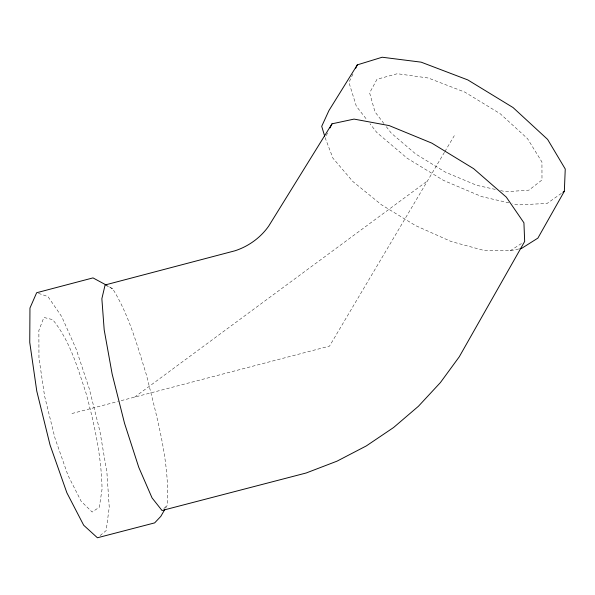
<?xml version="1.0" encoding="UTF-8"?>
<svg xmlns="http://www.w3.org/2000/svg" width="595" height="595" viewBox="0 0 595 595"><rect width="100%" height="100%" fill="white"/><g stroke="black" fill="none" stroke-linecap="round" stroke-linejoin="round"><path stroke-width="0.45" stroke-dasharray="2.98 2.23" d="M165.633 508.041L167.381 505.006C169.687 460.828 156.879 417.586 146.482 375.088C137.304 345.636 129.115 315.313 112.745 288.858L107.279 285.637M352.932 74.07L348.938 82.437L356.338 106.237L367.182 120.145M327.592 132.916L325.19 137.869L332.955 158.173L352.842 181.497L381.611 204.866L415.667 225.654L451.233 241.548L484.204 250.495L510.175 250.792L519.011 248.918M444.428 152.335L329.504 346.119L118.539 401.328M444.896 151.539L454.305 135.675M163.804 508.673L167.381 505.006M100.116 535.56L106.163 530.591L109.242 507.185L106.914 472.423L99.915 431.323L89.257 388.647L76.093 348.945L61.783 316.741L47.972 296.585L37.522 293.03M134.663 397.11L427.493 180.887M561.353 193.397L547.125 203.43L517.962 204.918L512.54 203.676M510.175 250.792L522.38 242.924M71.95 413.518L117.639 401.565M495.263 189.411L476.721 185.328L445.469 172.186L415.831 154.09L391.279 133.168L386.214 126.549M500.559 190.579L505.854 191.746L528.91 190.14L541.986 179.98L541.941 162.011L527.475 138.59L500.194 113.712L464.851 92.128L428.281 78.019L397.341 73.713L377.029 79.261L369.621 92.887L374.969 111.838L383.968 123.604M508.926 202.85L481.838 196.655L443.483 180.389L407.181 158.233L376.895 132.588L370.038 123.805M105.858 285.362L112.745 288.858M102.05 489.112L99.335 507.223L92.151 512.042L81.173 501.302L67.986 475.346L54.933 437.972L44.595 396.114L38.965 357.952L38.868 330.426L43.874 317.447L52.702 319.656C70.054 340.838 77.566 367.725 86.059 393.243C94.546 424.57 101.455 456.544 102.05 489.112"/><path stroke-width="0.89" d="M519.889 248.732L521.659 248.353L537.895 238.112L564.343 191.278L565.25 169.01L547.601 139.394L513.054 107.554L467.804 79.923L421.119 62.155L382.183 57.232L357.312 64.87L328.938 110.551L321.716 126.304L324.654 136.091M355.721 68.217L357.312 64.87M329.994 127.962L331.995 123.827L354.055 119.097L389.204 125.605L431.806 143.12L473.635 168.66L506.286 197.086L523.927 222.798L524.671 241.451L459.266 356.799L440.412 382.563L418.411 406.281L393.607 427.507L366.349 445.9L337.03 461.155L306.165 472.995L162.011 510.503L152.052 497.903L138.776 467.343L124.526 423.276L112.165 374.121L104.185 329.861L101.864 298.72L105.092 284.975L234.951 250.792C248.442 246.419 260.491 237.755 268.672 226.137L331.995 123.827M164.756 509.551L160.814 516.371L154.663 522.886L97.424 537.768L83.694 525.251L66.871 492.786L50.054 444.986L36.778 391.131L29.75 342.423L29.958 308.054L36.652 292.733L92.991 277.895L106.49 285.176M562.848 192.334L564.343 191.278"/></g></svg>
